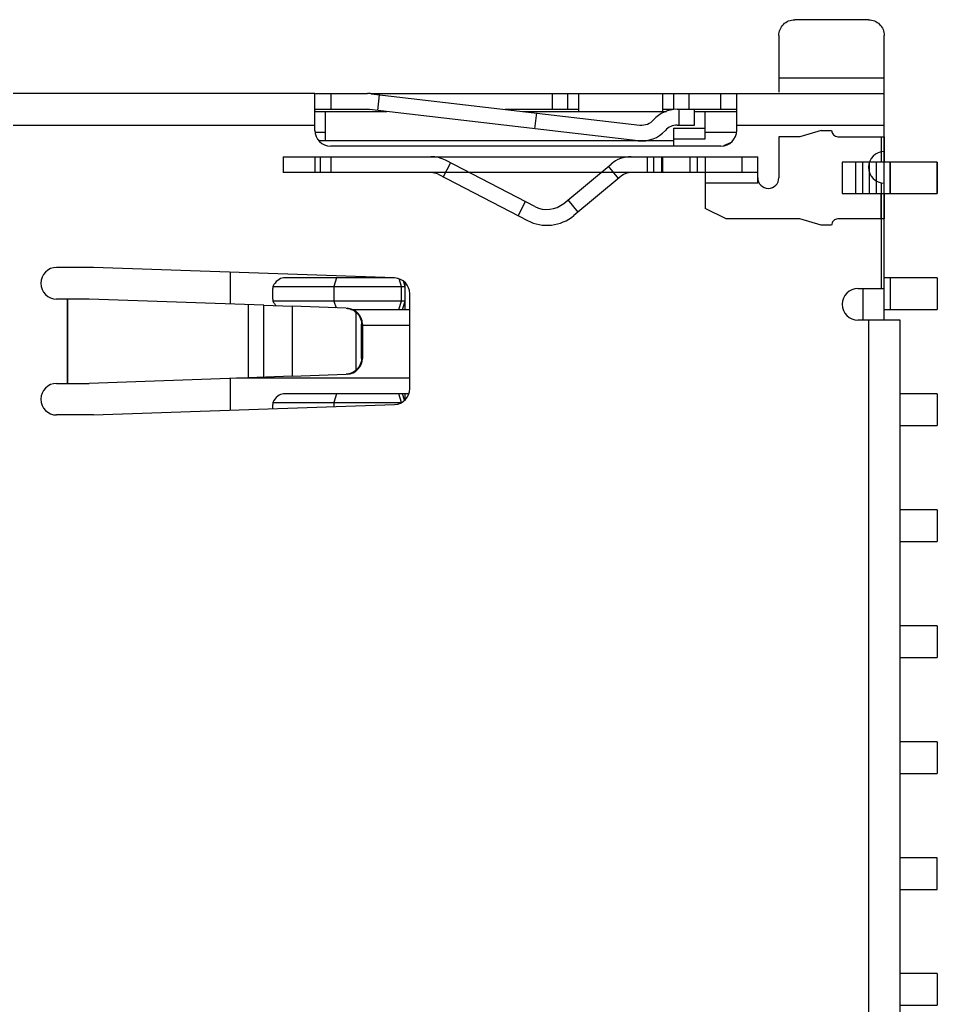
# Model space of a CAD drawing. Header units: inches. Extents: x -190 to 160, y -110 to 38.
# Drawn here: x 47.18 to 55.88, y -23.72 to -14.37 of the extents above; entities that cross this region are included whole.
import ezdxf

# ---------------------------------------------------------------- set-up
doc = ezdxf.new("R2010")
doc.units = ezdxf.units.IN
doc.header["$LTSCALE"] = 1.21
doc.header["$MEASUREMENT"] = 0
doc.layers.get('0').update_dxf_attribs({"linetype": 'CONTINUOUS'})
doc.layers.add('INTFCLR_1294190', color=7, linetype='CONTINUOUS')

msp = doc.modelspace()

# ---------------------------------------------------------------- linework, layer by layer
at = {"color": 7, "linetype": 'Continuous'}
for p, q in [((55.2323, -14.371), (54.5323, -14.371)), ((54.3823, -14.521), (54.3823, -15.0587)), ((55.3823, -17.221), (55.3823, -14.521)), ((54.3823, -14.9236), (55.3823, -14.9236)), ((49.9823, -15.071), (41.5823, -15.071)), ((49.9823, -15.0752), (49.9908, -15.071)), ((49.9823, -15.421), (49.9823, -15.0752)), ((49.9908, -15.071), (50.4823, -15.071)), ((50.1323, -15.071), (50.1323, -15.221)), ((50.517, -15.071), (55.3823, -15.071)), ((50.517, -15.073), (53.0649, -15.37)), ((50.5782, -15.2312), (50.5956, -15.0822)), ((52.2323, -15.071), (52.2323, -15.221)), ((52.3823, -15.221), (52.3823, -15.071)), ((52.4823, -15.071), (52.4823, -15.241)), ((53.2823, -15.241), (53.2823, -15.071)), ((53.3823, -15.071), (53.3823, -15.221)), ((53.5323, -15.221), (53.5323, -15.071)), ((53.8323, -15.221), (53.8323, -15.071)), ((53.9823, -15.421), (53.9823, -15.071)), ((49.9908, -15.221), (50.4823, -15.221)), ((53.0475, -15.519), (50.4996, -15.222)), ((51.7866, -15.221), (52.4823, -15.221)), ((53.2823, -15.221), (53.3823, -15.221)), ((53.4177, -15.221), (53.9823, -15.221)), ((53.4323, -15.221), (53.4323, -15.371)), ((53.5823, -15.371), (53.5823, -15.221)), ((49.9823, -15.241), (50.6626, -15.241)), ((50.0823, -15.521), (50.0823, -15.241)), ((51.9582, -15.241), (53.3161, -15.241)), ((52.0682, -15.4048), (52.0855, -15.2558)), ((53.5823, -15.241), (53.9823, -15.241)), ((53.6823, -15.501), (53.6823, -15.241)), ((41.5823, -15.371), (49.9823, -15.371)), ((53.3823, -15.401), (53.3823, -15.571)), ((53.3823, -15.401), (53.6823, -15.401)), ((53.4177, -15.371), (53.5823, -15.371)), ((53.9823, -15.371), (55.3823, -15.371)), ((50.0823, -15.441), (49.9836, -15.441)), ((53.3823, -15.501), (53.6823, -15.501)), ((53.9809, -15.441), (53.6823, -15.441)), ((53.3823, -15.521), (50.0227, -15.521)), ((53.8323, -15.571), (50.1323, -15.571)), ((53.9249, -15.5379), (53.8557, -15.5673)), ((55.3573, -16.921), (55.3573, -15.9189)), ((47.8823, -16.721), (47.5323, -16.721)), ((50.7375, -16.821), (47.8823, -16.721)), ((49.1823, -17.069), (49.1823, -16.7665)), ((50.7375, -16.821), (49.6847, -16.821)), ((50.1875, -16.821), (50.1618, -16.901)), ((50.8036, -16.901), (50.7806, -16.8293)), ((55.8849, -16.821), (55.3823, -16.821)), ((55.437, -16.821), (55.437, -17.121)), ((55.8849, -16.821), (55.8849, -17.121)), ((49.5823, -17.021), (49.5823, -16.921)), ((49.5838, -16.901), (50.8381, -16.901)), ((50.1618, -16.901), (50.1618, -17.041)), ((50.8036, -17.041), (50.8036, -16.901)), ((50.8381, -16.901), (50.822, -16.8509)), ((50.8381, -17.121), (50.8381, -16.8671)), ((55.1323, -16.921), (55.3823, -16.921)), ((55.1823, -17.221), (55.1823, -16.921)), ((50.8823, -17.8711), (50.8823, -16.9709)), ((47.8394, -17.021), (47.5323, -17.021)), ((47.6323, -17.021), (47.6323, -17.821)), ((47.6394, -17.821), (47.6394, -17.021)), ((49.4985, -17.0803), (47.8394, -17.021)), ((49.3498, -17.075), (49.3498, -17.767)), ((49.4985, -17.7617), (49.4985, -17.0803)), ((49.4985, -17.0803), (49.7654, -17.0899)), ((50.8381, -17.041), (49.5838, -17.041)), ((49.7654, -17.0899), (49.7654, -17.7521)), ((50.2769, -17.1081), (49.7654, -17.0899)), ((50.1618, -17.041), (50.1823, -17.1048)), ((50.7779, -17.121), (50.8036, -17.041)), ((50.8124, -17.121), (50.8381, -17.041)), ((50.3398, -17.121), (50.8823, -17.121)), ((50.3713, -17.1462), (50.3713, -17.6958)), ((55.3823, -17.121), (55.8849, -17.121)), ((50.4249, -17.5838), (50.4249, -17.2582)), ((50.4249, -17.2582), (50.4323, -17.2586)), ((50.4323, -17.2586), (50.4323, -17.5835)), ((50.8823, -17.271), (50.4323, -17.271)), ((55.5323, -17.221), (55.1323, -17.221)), ((55.2323, -17.221), (55.2323, -26.621)), ((55.5323, -26.621), (55.5323, -17.221)), ((50.4323, -17.5835), (50.4249, -17.5838)), ((49.7654, -17.7521), (49.3498, -17.767)), ((49.7654, -17.7521), (50.2769, -17.7339)), ((47.5323, -17.821), (47.8394, -17.821)), ((49.3498, -17.767), (47.8394, -17.821)), ((49.1823, -18.0755), (49.1823, -17.771)), ((50.8823, -17.771), (49.239, -17.771)), ((50.873, -17.921), (49.6847, -17.921)), ((50.1875, -17.921), (50.1618, -18.001)), ((50.8036, -18.001), (50.7779, -17.921)), ((50.8318, -17.9814), (50.8124, -17.921)), ((50.8381, -17.9749), (50.8381, -17.921)), ((55.8849, -17.921), (55.5323, -17.921)), ((55.8849, -17.921), (55.8849, -18.221)), ((47.8823, -18.121), (50.7375, -18.021)), ((49.5823, -18.0615), (49.5823, -18.021)), ((49.5838, -18.001), (50.8036, -18.001)), ((50.1618, -18.001), (50.1618, -18.0412)), ((47.8823, -18.121), (47.5323, -18.121)), ((55.5323, -18.221), (55.8849, -18.221)), ((55.8849, -19.021), (55.5323, -19.021)), ((55.8849, -19.021), (55.8849, -19.321)), ((55.5323, -19.321), (55.8849, -19.321)), ((55.8849, -20.121), (55.5323, -20.121)), ((55.8849, -20.121), (55.8849, -20.421)), ((55.5323, -20.421), (55.8849, -20.421)), ((55.8849, -21.221), (55.5323, -21.221)), ((55.8849, -21.221), (55.8849, -21.521)), ((55.5323, -21.521), (55.8849, -21.521)), ((55.8849, -22.321), (55.5323, -22.321)), ((55.8849, -22.621), (55.8849, -22.321)), ((55.5323, -22.621), (55.8849, -22.621)), ((55.8849, -23.421), (55.5323, -23.421)), ((55.8849, -23.421), (55.8849, -23.721)), ((55.5323, -23.721), (55.8849, -23.721))]:
    msp.add_line(p, q, dxfattribs=at)
for centre, radius, start, end in [((50.4823, -15.371), 0.3, 83.35182, 90.00001), ((50.4823, -15.371), 0.15, 83.35182, 90.00001), ((53.4177, -15.521), 0.3, 90.00001, 138.18969), ((53.0823, -15.221), 0.15, 263.35182, 318.18969), ((50.1323, -15.421), 0.15, 180.00001, 270.00001), ((53.0823, -15.221), 0.3, 263.35182, 318.18969), ((53.4177, -15.521), 0.15, 90.00001, 138.18969), ((53.8323, -15.421), 0.15, 270.00001, 0.00001), ((55.3823, -15.771), 0.15, 90.00001, 270.00001), ((47.5323, -16.871), 0.15, 90.00001, 270.00001), ((50.7323, -16.9709), 0.15, 0.00001, 87.99414), ((49.7116, -16.921), 0.1294, 171.11943, 180.01177), ((55.1323, -17.071), 0.15, 90.00001, 270.00001), ((49.7116, -17.021), 0.1294, 179.98824, 188.88058), ((47.5323, -17.971), 0.15, 90.00001, 270.00001), ((50.7323, -17.8711), 0.15, 272.00587, 0.00001), ((49.7116, -18.021), 0.1294, 171.11943, 180.01177)]:
    msp.add_arc(centre, radius, start, end, dxfattribs=at)
for centre, major_axis, ratio, start_param, end_param in [((49.6526, -16.921), (0.0584, 0.0928), 0.638918, 0.382055, 1.751494), ((49.6526, -17.021), (-0.0584, 0.0928), 0.638918, 1.390099, 1.879802), ((50.2827, -17.2586), (0, 0.15), 0.997272, -1.570796, -0.035529), ((50.2827, -17.5835), (0, 0.15), 0.997272, -3.106064, -1.570796), ((49.6526, -18.021), (0.0584, 0.0928), 0.638918, 0.382055, 1.751494)]:
    msp.add_ellipse(centre, major_axis=major_axis, ratio=ratio, start_param=start_param, end_param=end_param, dxfattribs=at)
for points, knots in [([(54.3823, -14.521), (54.3823, -14.5015), (54.3901, -14.462), (54.4235, -14.4122), (54.4733, -14.3788), (54.5127, -14.371), (54.5323, -14.371)], [0, 0, 0, 0, 0.250019, 0.499975, 0.749946, 1, 1, 1, 1]), ([(55.2323, -14.371), (55.2518, -14.371), (55.2912, -14.3788), (55.3411, -14.4122), (55.3745, -14.462), (55.3823, -14.5015), (55.3823, -14.521)], [0, 0, 0, 0, 0.250054, 0.500025, 0.749981, 1, 1, 1, 1]), ([(49.9823, -15.2296), (49.9823, -15.2273), (49.9833, -15.2221), (49.9886, -15.221), (49.9908, -15.221)], [0, 0, 0, 0, 0.500428, 1, 1, 1, 1]), ([(50.2769, -17.1081), (50.2941, -17.1087), (50.3286, -17.116), (50.3585, -17.1347), (50.3713, -17.1462)], [0, 0, 0, 0, 0.499842, 1, 1, 1, 1]), ([(50.3713, -17.1462), (50.3868, -17.1592), (50.4143, -17.193), (50.4249, -17.236), (50.4249, -17.2582)], [0, 0, 0, 0, 0.475103, 1, 1, 1, 1]), ([(50.4249, -17.5838), (50.4249, -17.6061), (50.4143, -17.649), (50.3868, -17.6828), (50.3713, -17.6958)], [0, 0, 0, 0, 0.524897, 1, 1, 1, 1]), ([(50.3713, -17.6958), (50.3585, -17.7073), (50.3286, -17.726), (50.2941, -17.7333), (50.2769, -17.7339)], [0, 0, 0, 0, 0.500158, 1, 1, 1, 1])]:
    msp.add_open_spline(points, degree=3, knots=knots, dxfattribs=at)
at = {"layer": 'INTFCLR_1294190', "color": 6, "linetype": 'Continuous'}
for p, q in [((54.7823, -15.421), (54.5823, -15.481)), ((54.7823, -15.421), (54.8823, -15.421)), ((54.3823, -15.481), (54.3823, -15.871)), ((54.5823, -15.481), (54.3823, -15.481)), ((54.9423, -15.481), (55.3823, -15.481)), ((55.3523, -15.481), (55.3523, -15.721)), ((55.3823, -15.481), (55.3823, -15.721)), ((49.6823, -15.671), (49.6823, -15.821)), ((49.6823, -15.671), (54.1823, -15.671)), ((49.9823, -15.671), (49.9823, -15.821)), ((50.0323, -15.671), (50.0323, -15.821)), ((50.1323, -15.671), (50.1323, -15.821)), ((52.0673, -16.143), (51.2201, -15.7046)), ((53.1323, -15.671), (53.1323, -15.821)), ((53.1921, -15.671), (53.1921, -15.821)), ((53.2724, -15.821), (53.2724, -15.671)), ((53.2823, -15.821), (53.2823, -15.671)), ((53.5385, -15.671), (53.5385, -15.821)), ((53.6073, -15.671), (53.6073, -15.821)), ((53.6823, -15.671), (53.6823, -16.161)), ((54.0323, -15.671), (54.0323, -15.821)), ((54.1823, -15.921), (54.1823, -15.671)), ((51.268, -15.7294), (51.1991, -15.8626)), ((52.3421, -16.1132), (52.7904, -15.7404)), ((52.8609, -15.8768), (52.765, -15.7615)), ((54.9823, -15.721), (54.9823, -16.021)), ((55.8849, -15.721), (54.9823, -15.721)), ((55.1122, -16.021), (55.1122, -15.721)), ((55.1798, -16.021), (55.1798, -15.721)), ((55.2421, -16.021), (55.2421, -15.721)), ((55.3097, -16.021), (55.3097, -15.721)), ((55.4344, -15.721), (55.4344, -16.021)), ((55.437, -15.721), (55.437, -16.021)), ((55.8823, -15.721), (55.8823, -16.021)), ((55.8849, -16.021), (55.8849, -15.721)), ((54.1823, -15.821), (49.6823, -15.821)), ((51.1512, -15.8378), (51.9984, -16.2763)), ((52.8863, -15.8557), (52.438, -16.2285)), ((54.1823, -15.921), (54.1828, -15.8835)), ((54.1823, -15.921), (53.6823, -15.921)), ((52.3806, -16.0812), (52.4765, -16.1966)), ((54.9823, -16.021), (55.8849, -16.021)), ((55.3523, -16.261), (55.3523, -16.021)), ((55.3823, -16.021), (55.3823, -16.261)), ((51.9096, -16.2303), (51.9785, -16.0971)), ((53.8823, -16.261), (53.6823, -16.161)), ((54.5823, -16.261), (53.8823, -16.261)), ((54.7823, -16.321), (54.5823, -16.261)), ((55.3823, -16.261), (54.9423, -16.261)), ((54.8823, -16.321), (54.7823, -16.321))]:
    msp.add_line(p, q, dxfattribs=at)
at = {"layer": 'INTFCLR_1294190', "color": 7, "linetype": 'Continuous'}
for p in [(54.1831, -15.8857), (54.1831, -15.8859)]:
    msp.add_line(p, (54.1823, -15.921), dxfattribs=at)
at = {"layer": 'INTFCLR_1294190', "color": 6, "linetype": 'Continuous'}
for centre, radius, start, end in [((54.9423, -15.421), 0.06, 180.00001, 270.00001), ((51.0823, -15.971), 0.3, 62.63668, 90.00001), ((52.9823, -15.971), 0.3, 90.00001, 129.75066), ((51.0823, -15.971), 0.15, 62.63668, 90.00001), ((52.9823, -15.971), 0.15, 90.00001, 129.75066), ((54.2823, -15.871), 0.1, 180.15082, 0.01979), ((52.1823, -15.921), 0.25, 242.63668, 309.75066), ((52.1823, -15.921), 0.4, 242.63668, 309.75066), ((54.9423, -16.321), 0.06, 90.00001, 180.00001)]:
    msp.add_arc(centre, radius, start, end, dxfattribs=at)

doc.saveas('drawing.dxf')
